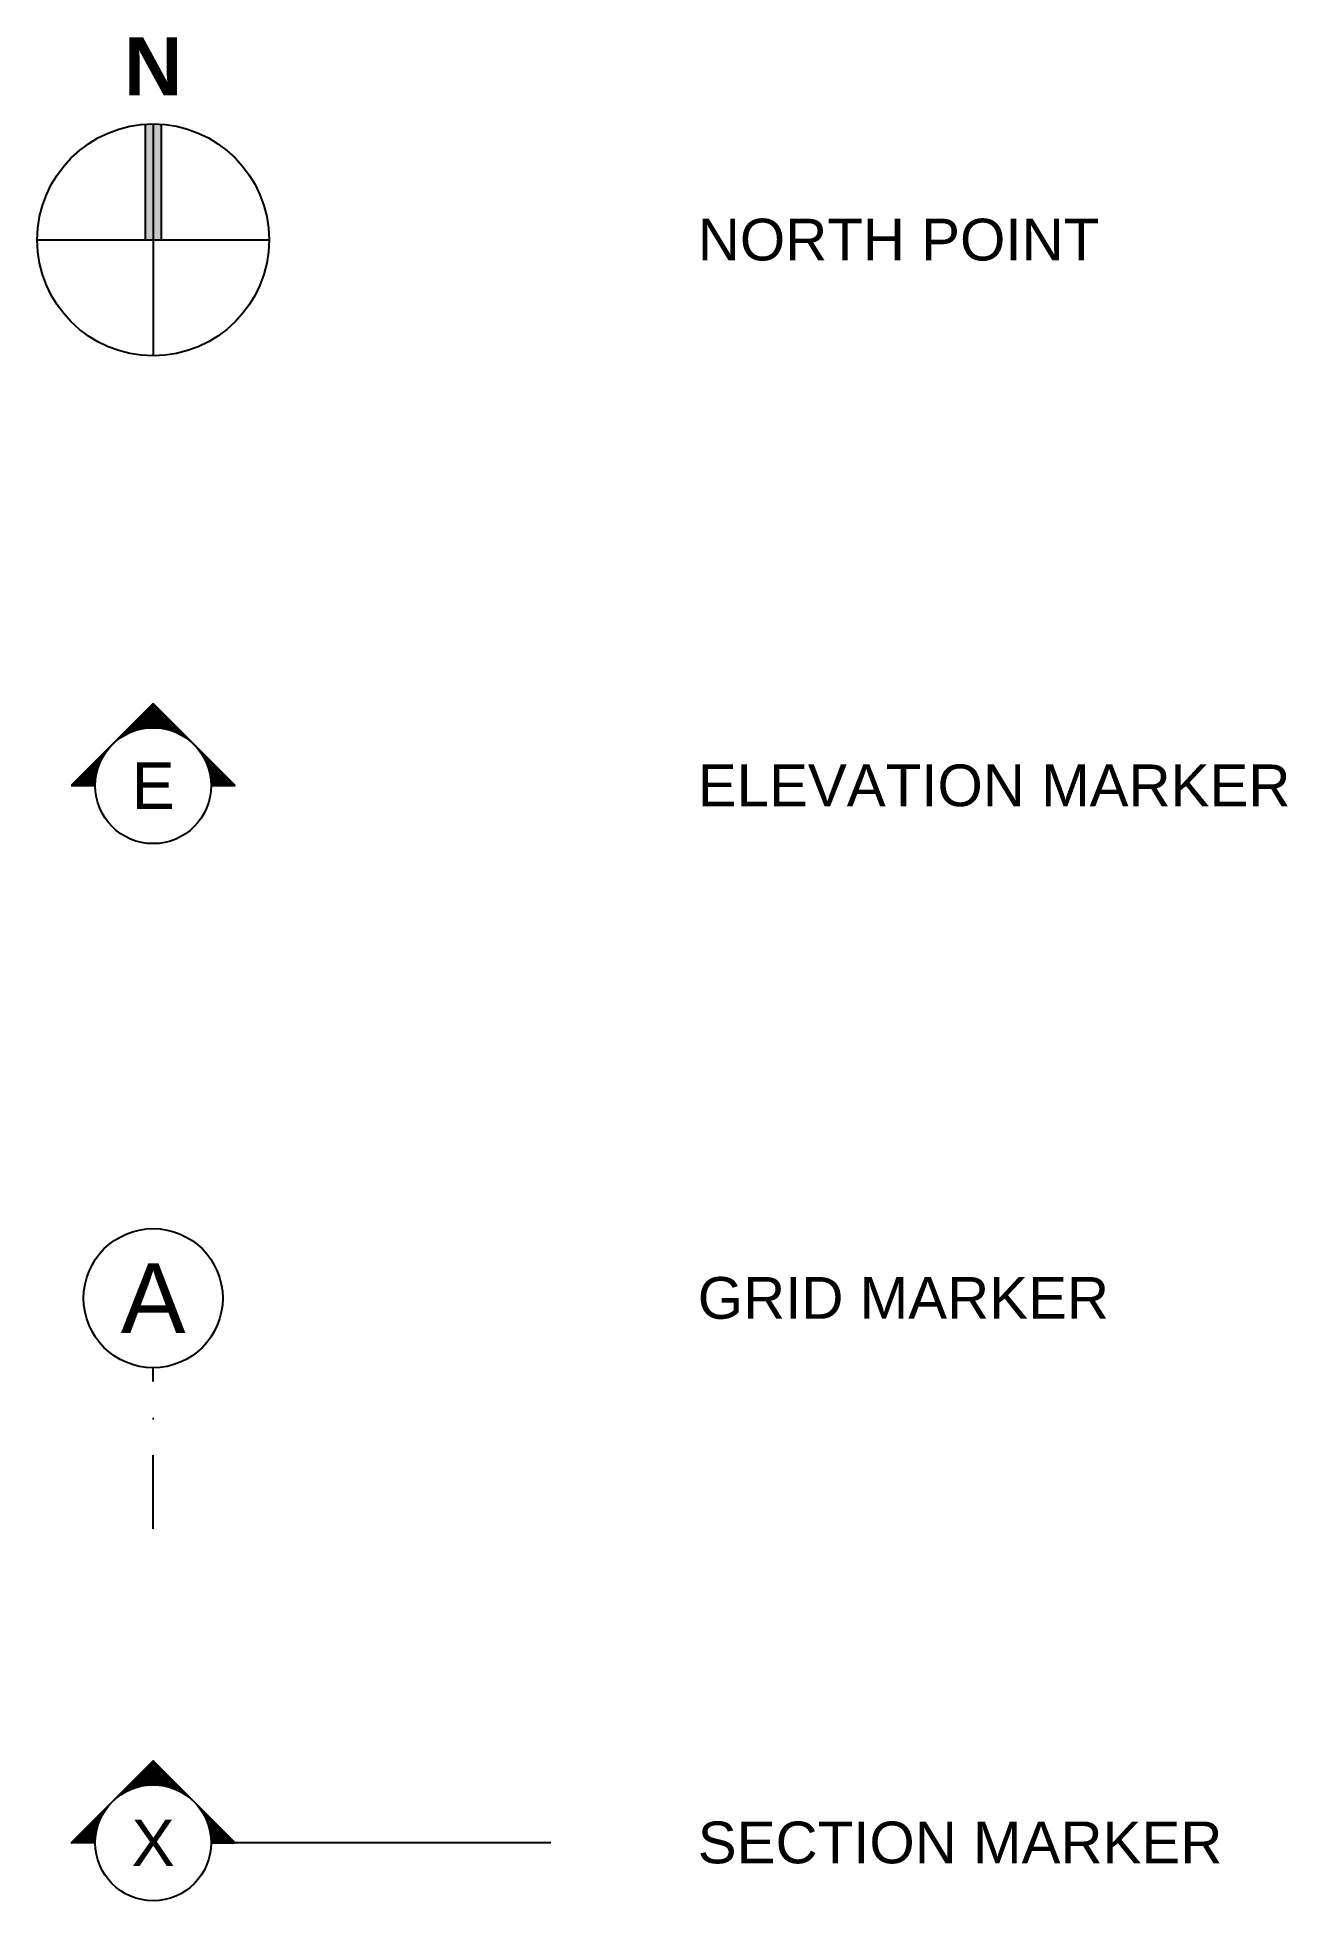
# Model space of a CAD drawing. Header units: millimetres. Extents: x -500 to 4894, y -7162 to 874.
import ezdxf
from ezdxf.enums import TextEntityAlignment as Align

# ---------------------------------------------------------------- set-up
doc = ezdxf.new("R2010")
doc.units = ezdxf.units.MM
doc.header["$LTSCALE"] = 25
doc.linetypes.add('DASHDOT', pattern=[25.4, 12.7, -6.35, 0, -6.35])
doc.linetypes.add('DASHDOTX2', pattern=[50.8, 25.4, -12.7, 0, -12.7])
doc.layers.get('0').update_dxf_attribs({"linetype": 'CONTINUOUS'})
for name, color, linetype in [('A-WALL', 7, 'CONTINUOUS'), ('X-GRID', 1, 'DASHDOT'), ('X-TAGS & SYMBOLS', 7, 'CONTINUOUS')]:
    doc.layers.add(name, color=color, linetype=linetype)
doc.styles.add('AKD-TB_BOLD', font='Arial Bold.ttf')
doc.styles.add('AKD_STANDARD', font='Arial.ttf', dxfattribs={"height": 180})

# ---------------------------------------------------------------- blocks, each defined once
blk = doc.blocks.new('*U5')
at = {"layer": 'X-TAGS & SYMBOLS'}
blk.add_hatch(color=1, dxfattribs=at).paths.add_polyline_path([(35, 498.8, 0.035043), (-35, 498.8), (-35, 0), (35, 0)])
at = {"layer": 'X-TAGS & SYMBOLS', "color": 1}
for p, q in [((-35, 498.8), (-35, 0)), ((0, 500), (0, -500)), ((35, 498.8), (35, 0)), ((-500, 0), (500, 0))]:
    blk.add_line(p, q, dxfattribs=at)
at = {"layer": 'X-TAGS & SYMBOLS'}
blk.add_circle((0, 0), 500, dxfattribs=at)
at = {"layer": 'X-TAGS & SYMBOLS', "style": 'AKD-TB_BOLD'}
blk.add_text('N', height=250, rotation=180, dxfattribs=at).set_placement((0, 748.8), align=Align.MIDDLE_CENTER)
blk = doc.blocks.new('GRIDMARKER')
at = {"layer": 'X-GRID', "color": 1, "linetype": 'DASHDOTX2', "ltscale": 0.5}
blk.add_line((0, 0), (0, 694.9), dxfattribs=at)
at = {"layer": 'X-GRID', "color": 2, "linetype": 'Continuous'}
blk.add_circle((0, 994.9), 300, dxfattribs=at)
at = {"layer": 'X-GRID', "color": 7, "insert": (0, 994.9), "char_height": 300, "attachment_point": 5, "style": 'AKD_STANDARD'}
blk.add_mtext_dynamic_manual_height_columns('\\pxqc;A', width=180, gutter_width=900, heights=[0], dxfattribs=at)
blk = doc.blocks.new('ELEVATIONMARKER')
at = {"layer": 'X-TAGS & SYMBOLS', "transparency": 33554687}
h = blk.add_hatch(dxfattribs=at)
h.set_pattern_fill('ANSI31', color=256, angle=90)
h.set_pattern_definition([(135, (-26358.42604, -1204113.52845), (-0.088388347648, -0.088388347648), [])])
h.paths.add_polyline_path([(-353.6, -353.6), (-250, -353.6, -0.198402), (-177.1, -177.1)])
h.paths.add_polyline_path([(-177.1, -177.1, -0.199423), (0, -103.6, -0.198402), (176.4, -176.4), (0, 0)])
h.paths.add_polyline_path([(176.4, -176.4, -0.199423), (250, -353.6), (353.6, -353.6)])
for p, q in [((0, 0), (-353.6, -353.6)), ((0, 0), (353.6, -353.6)), ((-353.6, -353.6), (-250, -353.6)), ((250, -353.6), (353.6, -353.6))]:
    blk.add_line(p, q, dxfattribs=at)
blk.add_circle((0, -353.6), 250, dxfattribs=at)
at = {"layer": 'X-TAGS & SYMBOLS', "color": 2, "insert": (0, -353.6), "char_height": 200, "attachment_point": 5, "style": 'AKD_STANDARD'}
blk.add_mtext_dynamic_manual_height_columns('\\pxqc;E', width=180, gutter_width=900, heights=[0], dxfattribs=at)
blk = doc.blocks.new('SECTIONMARKER')
at = {"layer": 'X-TAGS & SYMBOLS', "transparency": 33554687}
h = blk.add_hatch(dxfattribs=at)
h.set_pattern_fill('ANSI31', color=256, angle=90)
h.set_pattern_definition([(135, (-28074.13058, -1203759.97574), (-0.088388347648, -0.088388347648), [])])
h.paths.add_polyline_path([(-2069.3, 0), (-1965.7, 0, -0.198402), (-1892.8, 176.4)])
h.paths.add_polyline_path([(-1892.8, 176.4, -0.199423), (-1715.7, 250, -0.198402), (-1539.3, 177.1), (-1715.7, 353.6)])
h.paths.add_polyline_path([(-1539.3, 177.1, -0.199423), (-1465.7, 0), (-1362.2, 0)])
for p, q in [((-1715.7, 353.6), (-2069.3, 0)), ((-1715.7, 353.6), (-1362.2, 0)), ((-1965.7, 0), (-2069.3, 0)), ((0, 0), (-1465.7, 0)), ((-1465.7, 0), (-1362.2, 0))]:
    blk.add_line(p, q, dxfattribs=at)
blk.add_circle((-1715.7, 0), 250, dxfattribs=at)
at = {"layer": 'X-TAGS & SYMBOLS', "color": 2, "insert": (-1715.7, 0), "char_height": 200, "attachment_point": 5, "style": 'AKD_STANDARD'}
blk.add_mtext_dynamic_manual_height_columns('\\pxqc;X', width=180, gutter_width=900, heights=[0], dxfattribs=at)

msp = doc.modelspace()

# ---------------------------------------------------------------- block references
at = {"color": 2, "linetype": 'Continuous'}
msp.add_blockref('*U5', (0, 0), dxfattribs=at)
at = {"layer": 'A-WALL'}
for name, p in [('ELEVATIONMARKER', (0, -2000)), ('GRIDMARKER', (0, -5558.7)), ('SECTIONMARKER', (1715.7, -6912.2))]:
    msp.add_blockref(name, p, dxfattribs=at)

# ---------------------------------------------------------------- texts
at = {"color": 1, "char_height": 180, "attachment_point": 4, "style": 'AKD_STANDARD'}
for s, insert in [('NORTH POINT', (2349.3, 0)), ('ELEVATION MARKER', (2349.3, -2353.6)), ('GRID MARKER', (2349.3, -4563.8)), ('SECTION MARKER', (2349.3, -6912.2))]:
    msp.add_mtext_dynamic_manual_height_columns(s, width=5782.998, gutter_width=900, heights=[0], dxfattribs=dict(at, insert=insert))

doc.saveas('drawing.dxf')
